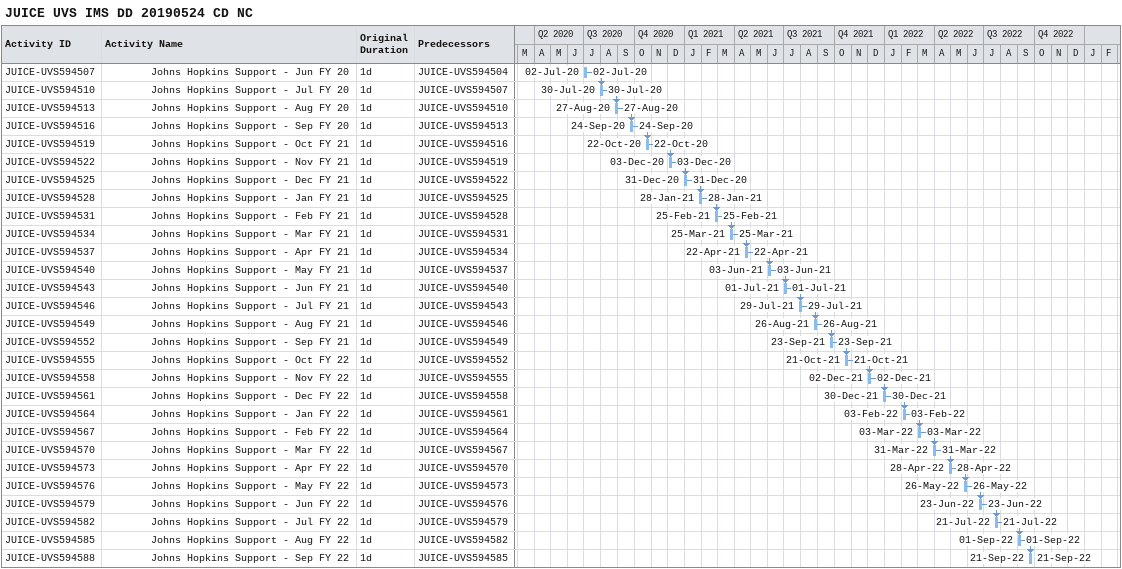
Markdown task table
JUICE UVS IMS DD 20190524 CD NC

| ID | Level | Task | Original duration | Start | Finish | Predecessors |
|---|---|---|---|---|---|---|
| JUICE-UVS594507 | 5 | Johns Hopkins Support - Jun FY 20 | 1d | 2020-07-02 | 2020-07-02 | JUICE-UVS594504 |
| JUICE-UVS594510 | 5 | Johns Hopkins Support - Jul FY 20 | 1d | 2020-07-30 | 2020-07-30 | JUICE-UVS594507 |
| JUICE-UVS594513 | 5 | Johns Hopkins Support - Aug FY 20 | 1d | 2020-08-27 | 2020-08-27 | JUICE-UVS594510 |
| JUICE-UVS594516 | 5 | Johns Hopkins Support - Sep FY 20 | 1d | 2020-09-24 | 2020-09-24 | JUICE-UVS594513 |
| JUICE-UVS594519 | 5 | Johns Hopkins Support - Oct FY 21 | 1d | 2020-10-22 | 2020-10-22 | JUICE-UVS594516 |
| JUICE-UVS594522 | 5 | Johns Hopkins Support - Nov FY 21 | 1d | 2020-12-03 | 2020-12-03 | JUICE-UVS594519 |
| JUICE-UVS594525 | 5 | Johns Hopkins Support - Dec FY 21 | 1d | 2020-12-31 | 2020-12-31 | JUICE-UVS594522 |
| JUICE-UVS594528 | 5 | Johns Hopkins Support - Jan FY 21 | 1d | 2021-01-28 | 2021-01-28 | JUICE-UVS594525 |
| JUICE-UVS594531 | 5 | Johns Hopkins Support - Feb FY 21 | 1d | 2021-02-25 | 2021-02-25 | JUICE-UVS594528 |
| JUICE-UVS594534 | 5 | Johns Hopkins Support - Mar FY 21 | 1d | 2021-03-25 | 2021-03-25 | JUICE-UVS594531 |
| JUICE-UVS594537 | 5 | Johns Hopkins Support - Apr FY 21 | 1d | 2021-04-22 | 2021-04-22 | JUICE-UVS594534 |
| JUICE-UVS594540 | 5 | Johns Hopkins Support - May FY 21 | 1d | 2021-06-03 | 2021-06-03 | JUICE-UVS594537 |
| JUICE-UVS594543 | 5 | Johns Hopkins Support - Jun FY 21 | 1d | 2021-07-01 | 2021-07-01 | JUICE-UVS594540 |
| JUICE-UVS594546 | 5 | Johns Hopkins Support - Jul FY 21 | 1d | 2021-07-29 | 2021-07-29 | JUICE-UVS594543 |
| JUICE-UVS594549 | 5 | Johns Hopkins Support - Aug FY 21 | 1d | 2021-08-26 | 2021-08-26 | JUICE-UVS594546 |
| JUICE-UVS594552 | 5 | Johns Hopkins Support - Sep FY 21 | 1d | 2021-09-23 | 2021-09-23 | JUICE-UVS594549 |
| JUICE-UVS594555 | 5 | Johns Hopkins Support - Oct FY 22 | 1d | 2021-10-21 | 2021-10-21 | JUICE-UVS594552 |
| JUICE-UVS594558 | 5 | Johns Hopkins Support - Nov FY 22 | 1d | 2021-12-02 | 2021-12-02 | JUICE-UVS594555 |
| JUICE-UVS594561 | 5 | Johns Hopkins Support - Dec FY 22 | 1d | 2021-12-30 | 2021-12-30 | JUICE-UVS594558 |
| JUICE-UVS594564 | 5 | Johns Hopkins Support - Jan FY 22 | 1d | 2022-02-03 | 2022-02-03 | JUICE-UVS594561 |
| JUICE-UVS594567 | 5 | Johns Hopkins Support - Feb FY 22 | 1d | 2022-03-03 | 2022-03-03 | JUICE-UVS594564 |
| JUICE-UVS594570 | 5 | Johns Hopkins Support - Mar FY 22 | 1d | 2022-03-31 | 2022-03-31 | JUICE-UVS594567 |
| JUICE-UVS594573 | 5 | Johns Hopkins Support - Apr FY 22 | 1d | 2022-04-28 | 2022-04-28 | JUICE-UVS594570 |
| JUICE-UVS594576 | 5 | Johns Hopkins Support - May FY 22 | 1d | 2022-05-26 | 2022-05-26 | JUICE-UVS594573 |
| JUICE-UVS594579 | 5 | Johns Hopkins Support - Jun FY 22 | 1d | 2022-06-23 | 2022-06-23 | JUICE-UVS594576 |
| JUICE-UVS594582 | 5 | Johns Hopkins Support - Jul FY 22 | 1d | 2022-07-21 | 2022-07-21 | JUICE-UVS594579 |
| JUICE-UVS594585 | 5 | Johns Hopkins Support - Aug FY 22 | 1d | 2022-09-01 | 2022-09-01 | JUICE-UVS594582 |
| JUICE-UVS594588 | 5 | Johns Hopkins Support - Sep FY 22 | 1d | 2022-09-21 | 2022-09-21 | JUICE-UVS594585 |
